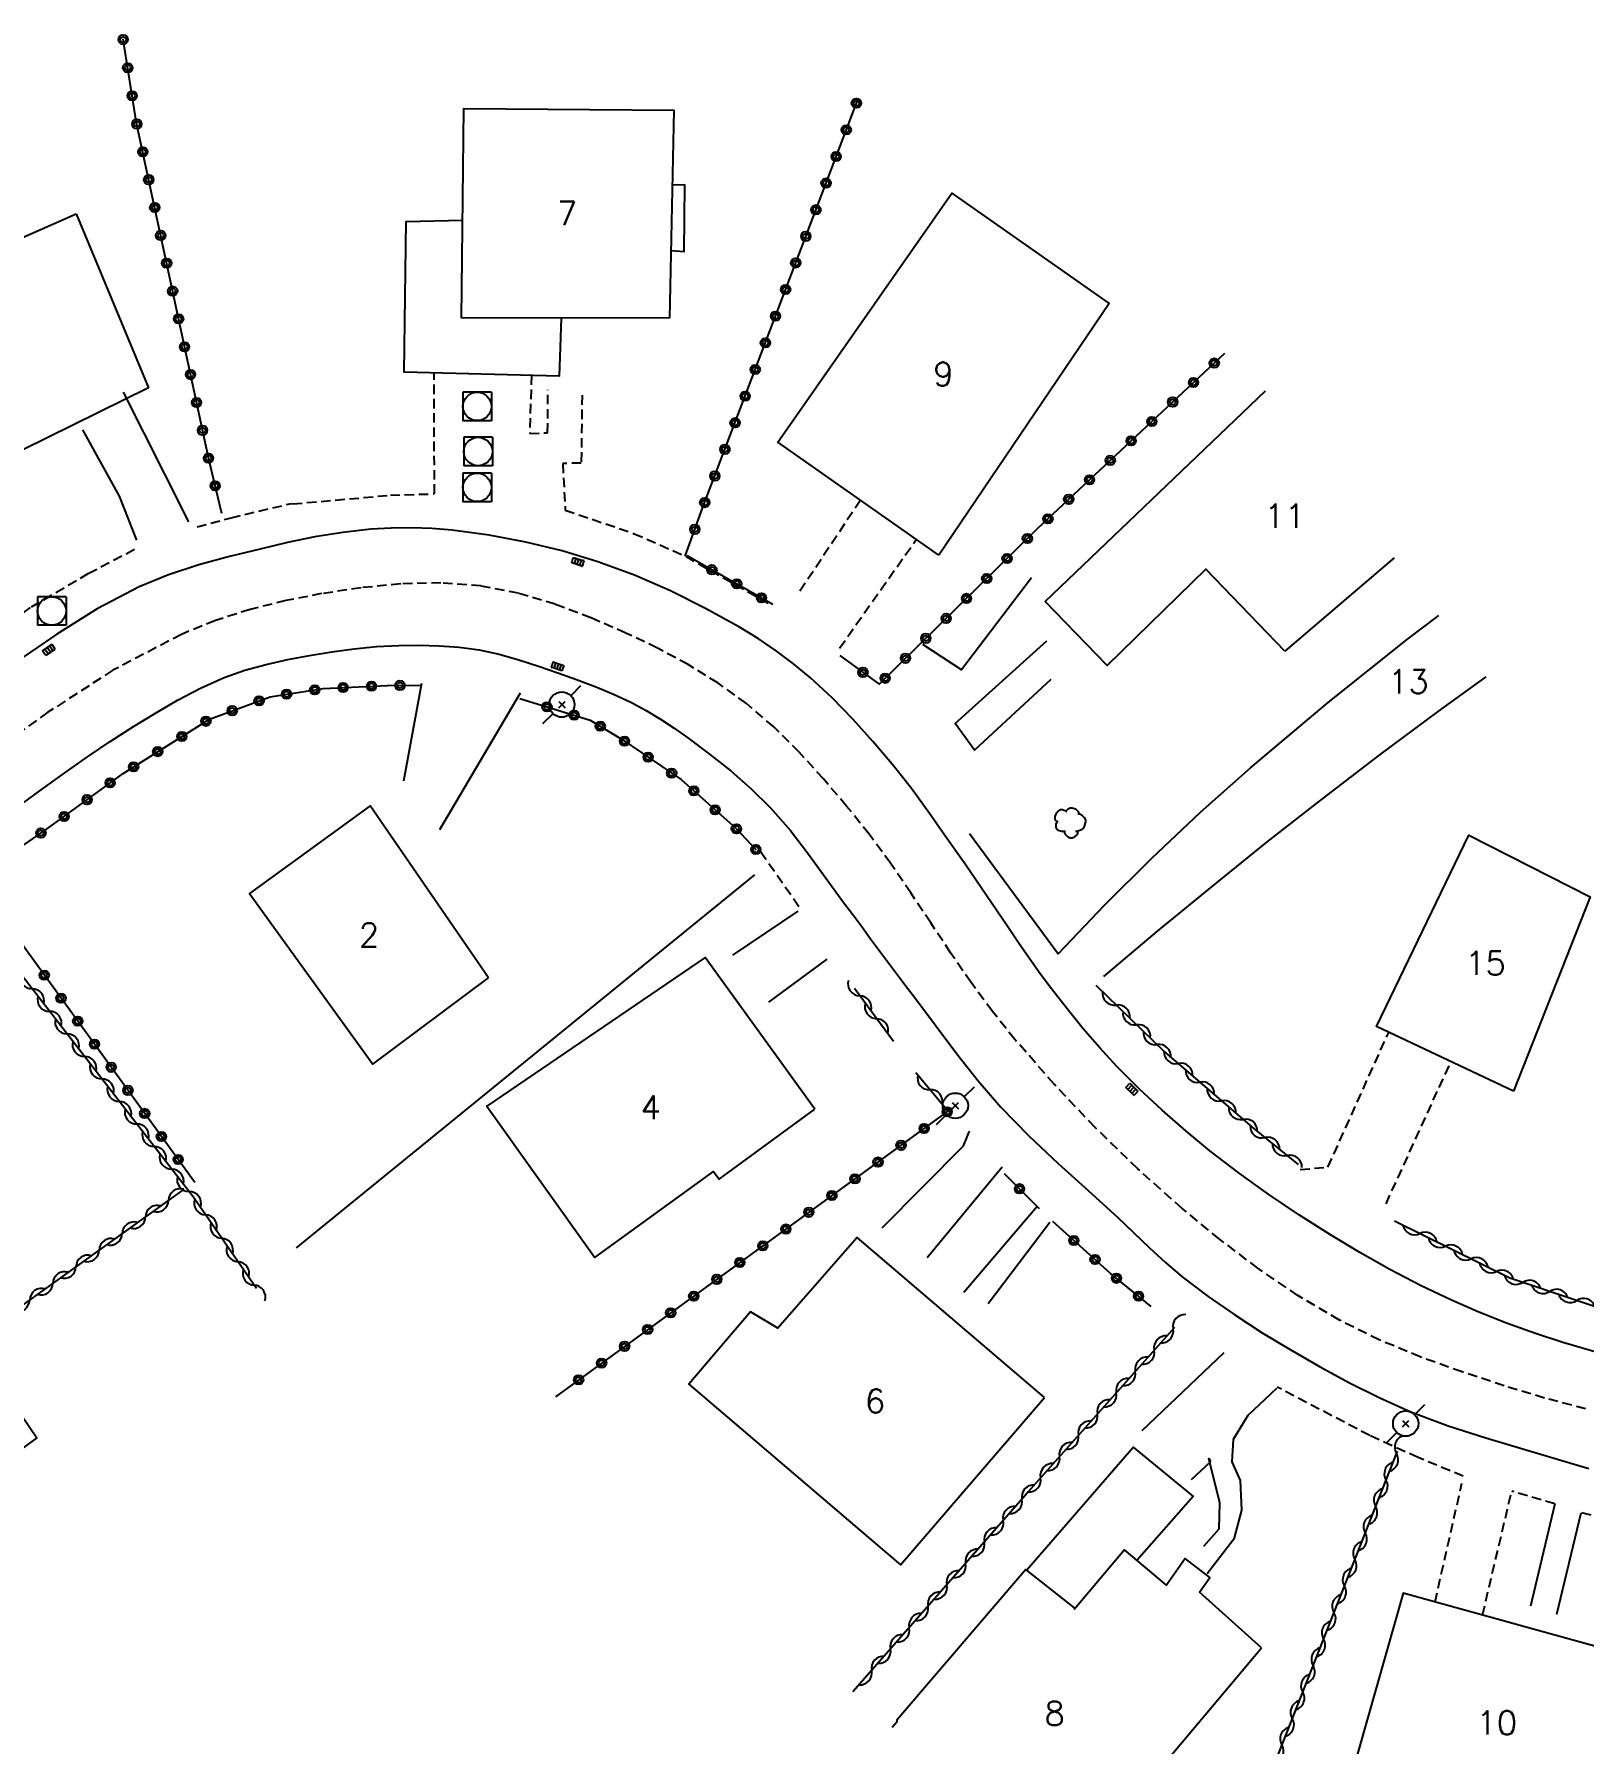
# Model space of a CAD drawing. Header units: millimetres. Extents: x 150997 to 152001, y 151999 to 153001.
# Drawn here: x 151799.2 to 151880.8, y 152485.7 to 152575.8 of the extents above; entities that cross this region are included whole.
import ezdxf
from ezdxf.enums import TextEntityAlignment as Align

# ---------------------------------------------------------------- set-up
doc = ezdxf.new("R2010")
doc.units = ezdxf.units.MM
doc.linetypes.add('DASHED', pattern=[0.75, 0.5, -0.25])
doc.layers.get('0').update_dxf_attribs({"linetype": 'CONTINUOUS'})
for name, color, linetype in [('W0001', 6, 'DASHED'), ('W0014', 7, 'CONTINUOUS'), ('W0017', 7, 'CONTINUOUS'), ('W0101', 7, 'CONTINUOUS'), ('W0104', 1, 'CONTINUOUS'), ('W0112', 1, 'DASHED'), ('W0300', 7, 'CONTINUOUS'), ('W0310', 3, 'CONTINUOUS'), ('W0323', 7, 'CONTINUOUS'), ('W0401', 7, 'CONTINUOUS'), ('W0420', 7, 'CONTINUOUS'), ('W0473', 7, 'CONTINUOUS'), ('W0991', 7, 'CONTINUOUS')]:
    doc.layers.add(name, color=color, linetype=linetype)
doc.styles.get("Standard").update_dxf_attribs({"font": 'romans.shx', "width": 0.85})

# ---------------------------------------------------------------- blocks, each defined once
blk = doc.blocks.new('T401')
for p, q in [((-0.3, 0.3), (0, 0.3)), ((-0.3, -0.25), (-0.3, 0.3)), ((-0.3, 0.15), (0, 0.15)), ((-0.3, 0), (0, 0)), ((0, 0.3), (0, -0.25)), ((-0.3, -0.15), (0, -0.15)), ((-0.3, -0.25), (-0.3, -0.3)), ((-0.3, -0.3), (0, -0.3)), ((0, -0.3), (0, -0.25))]:
    blk.add_line(p, q)
blk = doc.blocks.new('T473')
for p, q in [((0.500001, 0.500001), (1.000002, 1.000002)), ((-0.166667, 0.166667), (0.166667, -0.166667)), ((-0.166667, -0.166667), (0.166667, 0.166667)), ((-1.000002, -1.000002), (-0.500001, -0.500001))]:
    blk.add_line(p, q)
blk.add_ellipse((0, 0), major_axis=(0.471405, 0.471405), ratio=1, start_param=5.497787144, end_param=11.780972451)
blk = doc.blocks.new('T300')
for p, q in [((-0.8, 0.514), (-0.857, 0.343)), ((-0.857, 0.343), (-0.857, 0.171)), ((-0.857, 0.171), (-0.743, 0.057)), ((-0.686, 0.629), (-0.8, 0.514)), ((-0.8, -0.057), (-0.743, 0.057)), ((-0.743, 0.057), (-0.686, 0.114)), ((-0.571, 0.686), (-0.686, 0.629)), ((-0.457, 0.686), (-0.571, 0.686)), ((-0.286, 0.629), (-0.457, 0.686)), ((-0.286, 0.629), (-0.171, 0.743)), ((-0.229, 0.571), (-0.286, 0.629)), ((-0.171, 0.743), (-0.057, 0.8)), ((-0.057, 0.8), (0.057, 0.8)), ((0.057, 0.8), (0.229, 0.743)), ((0.229, 0.743), (0.343, 0.629)), ((0.343, 0.629), (0.4, 0.514)), ((0.457, 0.457), (0.343, 0.457)), ((0.4, 0.514), (0.4, 0.457)), ((0.571, 0.4), (0.457, 0.457)), ((0.571, 0.4), (0.686, 0.286)), ((0.686, 0.286), (0.743, 0.171)), ((0.743, 0.057), (0.686, -0.171)), ((0.743, 0.171), (0.743, 0.057)), ((-0.8, -0.171), (-0.8, -0.057)), ((-0.8, -0.229), (-0.8, -0.171)), ((-0.743, -0.343), (-0.8, -0.229)), ((-0.686, -0.4), (-0.743, -0.343)), ((-0.514, -0.457), (-0.686, -0.4)), ((-0.4, -0.457), (-0.514, -0.457)), ((-0.4, -0.457), (-0.343, -0.457)), ((-0.343, -0.457), (-0.343, -0.4)), ((-0.343, -0.514), (-0.343, -0.457)), ((-0.286, -0.629), (-0.343, -0.514)), ((-0.171, -0.743), (-0.286, -0.629)), ((-0.057, -0.8), (-0.171, -0.743)), ((0.057, -0.8), (-0.057, -0.8)), ((0.171, -0.743), (0.057, -0.8)), ((0.229, -0.686), (0.171, -0.743)), ((0.286, -0.457), (0.229, -0.457)), ((0.286, -0.629), (0.229, -0.686)), ((0.457, -0.4), (0.286, -0.457)), ((0.343, -0.514), (0.286, -0.629)), ((0.343, -0.514), (0.343, -0.457)), ((0.571, -0.343), (0.457, -0.4)), ((0.629, -0.286), (0.571, -0.343)), ((0.686, -0.171), (0.629, -0.286))]:
    blk.add_line(p, q)
blk = doc.blocks.new('T420')
for p, q in [((0.75, 0.75), (-0.75, 0.75)), ((-0.75, 0.75), (-0.75, -0.75)), ((0.75, 0.75), (0.75, -0.75)), ((0.75, -0.75), (-0.75, -0.75))]:
    blk.add_line(p, q)
blk.add_ellipse((0, 0), major_axis=(-0.53, 0.53), ratio=1, start_param=3.926991, end_param=10.210176)
blk = doc.blocks.new('t310o')
at = {"color": 0, "linetype": 'Continuous'}
for centre, start, end in [((-0.5, 0.375), 216.8699, 323.1304), ((0.5, -0.375), 36.8699, 143.1303)]:
    blk.add_arc(centre, 0.625, start, end, dxfattribs=at)
blk = doc.blocks.new('t323o')
at = {"color": 0, "linetype": 'Continuous'}
for radius in [0.25, 0.15]:
    blk.add_circle((0, 0), radius, dxfattribs=at)

msp = doc.modelspace()

# ---------------------------------------------------------------- linework, layer by layer
at = {"layer": 'W0001'}
msp.add_lwpolyline([(151880.886, 152503.363), (151878.731, 152503.936), (151876.597, 152504.581), (151874.384, 152505.312), (151872.187, 152506.103), (151870.026, 152506.997), (151867.929, 152508.037), (151865.737, 152509.333), (151863.634, 152510.767), (151861.611, 152512.306), (151859.649, 152513.918), (151857.307, 152516.002), (151855.06, 152518.188), (151852.906, 152520.464), (151850.839, 152522.818), (151849.65, 152524.296), (151848.527, 152525.824), (151847.451, 152527.384), (151846.403, 152528.961), (151845.355, 152530.538), (151844.282, 152532.1), (151843.162, 152533.63), (151841.977, 152535.111), (151840.75, 152536.544), (151839.481, 152537.947), (151838.138, 152539.284), (151836.695, 152540.515), (151835.2, 152541.594), (151833.633, 152542.564), (151832.012, 152543.436), (151830.352, 152544.226), (151828.512, 152545.019), (151826.633, 152545.738), (151824.7, 152546.321), (151822.714, 152546.703), (151820.606, 152546.865), (151818.496, 152546.814), (151816.403, 152546.606), (151814.329, 152546.299), (151812.439, 152545.935), (151810.57, 152545.469), (151808.733, 152544.881), (151806.945, 152544.154), (151803.337, 152542.264), (151799.916, 152540.052), (151796.604, 152537.704)], dxfattribs=at)
at = {"layer": 'W0014'}
for points in [[(151881.738, 152506.263), (151879.7, 152506.866), (151878.206, 152507.349), (151876.726, 152507.878), (151875.265, 152508.455), (151873.825, 152509.083), (151872.19, 152509.869), (151870.585, 152510.712), (151869.006, 152511.605), (151867.452, 152512.538), (151865.819, 152513.572), (151864.214, 152514.649), (151862.642, 152515.774), (151861.108, 152516.951), (151859.83, 152518), (151858.587, 152519.09), (151857.379, 152520.22), (151856.211, 152521.39), (151855.302, 152522.372), (151854.43, 152523.386), (151853.588, 152524.425), (151852.767, 152525.48), (151852.169, 152526.281), (151851.587, 152527.094), (151851.019, 152527.917), (151850.46, 152528.745), (151849.905, 152529.576), (151849.348, 152530.405), (151848.785, 152531.231), (151848.212, 152532.049), (151847.277, 152533.381), (151846.344, 152534.718), (151845.385, 152536.037), (151844.374, 152537.316), (151843.36, 152538.51), (151842.313, 152539.679), (151841.219, 152540.805), (151840.066, 152541.871), (151839.184, 152542.601), (151838.267, 152543.288), (151837.319, 152543.93), (151836.342, 152544.527), (151834.541, 152545.524), (151832.697, 152546.442), (151830.807, 152547.265), (151828.873, 152547.979), (151826.992, 152548.549), (151825.083, 152549.011), (151823.152, 152549.373), (151821.207, 152549.64), (151820.135, 152549.733), (151819.06, 152549.771), (151817.985, 152549.757), (151816.912, 152549.693), (151815.438, 152549.528), (151813.976, 152549.287), (151812.526, 152548.988), (151811.085, 152548.651), (151809.47, 152548.248), (151807.861, 152547.81), (151806.27, 152547.294), (151804.722, 152546.66), (151802.503, 152545.504), (151800.384, 152544.173), (151798.326, 152542.762)], [(151798.459, 152535.16), (151799.627, 152536.019), (151800.803, 152536.869), (151801.991, 152537.704), (151803.194, 152538.516), (151804.418, 152539.298), (151805.572, 152540.006), (151806.743, 152540.693), (151807.945, 152541.327), (151809.19, 152541.876), (151810.291, 152542.261), (151811.414, 152542.569), (151812.549, 152542.823), (151813.689, 152543.045), (151814.858, 152543.242), (151816.033, 152543.4), (151817.213, 152543.512), (151818.398, 152543.572), (151819.455, 152543.584), (151820.512, 152543.557), (151821.568, 152543.477), (151822.617, 152543.333), (151823.675, 152543.11), (151824.716, 152542.816), (151825.742, 152542.481), (151826.76, 152542.131), (151827.747, 152541.782), (151828.727, 152541.413), (151829.696, 152541.01), (151830.643, 152540.56), (151831.415, 152540.143), (151832.168, 152539.69), (151832.901, 152539.209), (151833.618, 152538.703), (151834.758, 152537.85), (151835.873, 152536.962), (151836.948, 152536.024), (151837.967, 152535.024), (151839.011, 152533.834), (151839.97, 152532.574), (151840.892, 152531.29), (151841.826, 152530.022), (151842.301, 152529.393), (151842.772, 152528.762), (151843.241, 152528.128), (151843.709, 152527.495), (151844.177, 152526.861), (151844.648, 152526.229), (151845.121, 152525.599), (151845.598, 152524.972), (151846.692, 152523.524), (151847.783, 152522.07), (151848.906, 152520.639), (151850.094, 152519.262), (151851.571, 152517.74), (151853.121, 152516.29), (151854.697, 152514.872), (151856.259, 152513.444), (151857.091, 152512.652), (151857.918, 152511.851), (151858.761, 152511.067), (151859.642, 152510.325), (151861.011, 152509.289), (151862.419, 152508.309), (151863.86, 152507.377), (151865.325, 152506.486), (151866.876, 152505.592), (151868.45, 152504.74), (151870.055, 152503.943), (151871.693, 152503.217), (151873.645, 152502.476), (151875.633, 152501.835), (151877.634, 152501.244), (151879.631, 152500.654), (151881.064, 152500.216)]]:
    msp.add_lwpolyline(points, dxfattribs=at)
at = {"layer": 'W0017'}
for points in [[(151803.883, 152556.906), (151806.043, 152552.628), (151807.312, 152550.076)], [(151804.605, 152549.116), (151803.675, 152551.436), (151801.759, 152554.928)], [(151851.706, 152547.132), (151848.033, 152542.291), (151845.993, 152543.618)], [(151852.727, 152541.784), (151848.703, 152538.059), (151847.686, 152539.458), (151852.517, 152543.81)], [(151818.65, 152536.449), (151819.608, 152541.583)], [(151824.775, 152541.05), (151820.528, 152533.868)], [(151839.403, 152529.575), (151835.966, 152527.263)], [(151840.941, 152527.054), (151837.854, 152524.785)], [(151843.847, 152512.901), (151848.137, 152517.217), (151848.437, 152517.982)], [(151850.171, 152516.087), (151846.214, 152511.326)], [(151852.03, 152514.046), (151848.15, 152509.497)], [(151849.437, 152508.916), (151852.68, 152513.204)], [(151861.841, 152506.315), (151857.529, 152502.21)], [(151864.618, 152504.433), (151863.104, 152503.013), (151862.334, 152501.747), (151862.263, 152500.584), (151862.699, 152499.598), (151862.776, 152498.035), (151862.365, 152496.51), (151860.965, 152494.683)], [(151861.135, 152500.567), (151860.112, 152499.623)], [(151860.789, 152496.128), (151861.597, 152497.044), (151861.635, 152498.422), (151861.048, 152500.753), (151861.134, 152500.594)], [(151879.264, 152498.36), (151877.981, 152492.967)], [(151879.371, 152492.552), (151880.662, 152497.885)]]:
    msp.add_lwpolyline(points, dxfattribs=at)
at = {"layer": 'W0101'}
for points in [[(151832.648, 152560.809), (151821.686, 152560.822), (151821.824, 152571.843), (151832.869, 152571.769), (151832.648, 152560.809)], [(151846.832, 152548.325), (151838.354, 152554.269), (151847.518, 152567.398), (151855.799, 152561.58)], [(151823.107, 152526.059), (151816.877, 152535.117), (151810.522, 152530.501), (151817.029, 152521.527)], [(151877.087, 152520.094), (151869.879, 152523.495), (151874.744, 152533.588), (151881.133, 152530.34)], [(151840.308, 152519.149), (151834.527, 152527.141), (151823.024, 152519.315), (151828.717, 152511.341), (151834.959, 152515.86), (151835.268, 152515.465)], [(151852.397, 152503.957), (151842.524, 152512.392), (151838.344, 152507.615), (151836.913, 152508.474), (151833.671, 152504.66), (151844.806, 152495.158)], [(151883.978, 152490.156), (151871.285, 152493.659), (151868.434, 152483.659), (151881.267, 152480.008)]]:
    msp.add_lwpolyline(points, close=True, dxfattribs=at)
for points in [[(151805.217, 152557.133), (151793.279, 152551.26), (151788.414, 152560.583), (151801.409, 152566.31)], [(151801.409, 152566.31), (151805.217, 152557.133)], [(151865.043, 152543.279), (151860.895, 152547.588), (151855.692, 152542.511), (151852.432, 152545.885), (151864.036, 152556.989)], [(151870.813, 152548.186), (151865.043, 152543.279)], [(151798.852, 152482.464), (151793.575, 152478.684), (151791.47, 152482.047), (151795.051, 152484.93), (151787.21, 152496.107), (151798.154, 152503.576), (151799.336, 152501.831), (151796.301, 152499.623), (151796.426, 152499.45)], [(151863.831, 152490.776), (151860.558, 152493.708), (151861.1, 152494.481), (151859.799, 152495.493), (151858.824, 152494.085), (151856.615, 152495.943), (151853.972, 152492.808), (151853.969, 152492.889), (151851.421, 152494.904), (151844.624, 152486.974), (151844.627, 152486.866), (151844.382, 152486.584)], [(151854.928, 152480.189), (151863.831, 152490.776)]]:
    msp.add_lwpolyline(points, dxfattribs=at)
at = {"layer": 'W0104'}
for points in [[(151832.72, 152564.377), (151833.423, 152564.318), (151833.447, 152567.829), (151832.789, 152567.813)], [(151826.949, 152560.816), (151826.83, 152557.758), (151818.669, 152557.958), (151818.784, 152565.9), (151821.75, 152565.967)], [(151857.263, 152495.398), (151860.219, 152498.774), (151857.087, 152501.344), (151851.466, 152494.868)]]:
    msp.add_lwpolyline(points, dxfattribs=at)
at = {"layer": 'W0112'}
for points in [[(151820.267, 152551.558), (151820.254, 152557.957)], [(151825.376, 152557.794), (151825.286, 152554.741), (151826.23, 152554.771), (151826.239, 152557.039)], [(151828.046, 152556.745), (151827.997, 152553.179), (151827.026, 152553.149), (151827.158, 152550.696)], [(151807.767, 152549.812), (151809.561, 152550.301), (151812.75, 152551.05), (151812.805, 152551.025), (151817.948, 152551.485), (151820.24, 152551.557)], [(151827.158, 152550.696), (151830.76, 152549.475), (151833.499, 152548.265), (151838.063, 152545.674)], [(151842.702, 152551.22), (151839.456, 152546.338)], [(151796.139, 152543.539), (151799.044, 152545.604), (151802.04, 152547.354), (151804.616, 152548.714)], [(151841.603, 152543.426), (151845.644, 152549.158)], [(151839.457, 152529.813), (151837.183, 152533.083)], [(151865.866, 152515.97), (151867.32, 152516.097), (151870.523, 152523.191)], [(151870.38, 152514.158), (151873.797, 152521.646)], [(151874.448, 152499.821), (151872.068, 152500.799), (151869.52, 152501.96), (151864.643, 152504.515)], [(151872.96, 152493.197), (151874.376, 152499.448)], [(151875.464, 152492.506), (151876.998, 152499.034)], [(151879.264, 152498.36), (151876.998, 152499.034)], [(151887.032, 152496.464), (151880.656, 152497.891)]]:
    msp.add_lwpolyline(points, dxfattribs=at)
at = {"layer": 'W0300'}
for points in [[(151853.127, 152527.34), (151855.556, 152529.889), (151858.054, 152532.37), (151860.618, 152534.783), (151863.247, 152537.126), (151867.33, 152540.57), (151871.505, 152543.902), (151873.153, 152545.146)], [(151875.634, 152541.924), (151873.104, 152540.086), (151870.044, 152537.807), (151867.011, 152535.49), (151864.092, 152533.204), (151861.2, 152530.882), (151858.337, 152528.526), (151855.502, 152526.135)], [(151848.442, 152533.663), (151853.128, 152527.314)], [(151837.125, 152531.488), (151812.986, 152511.841)]]:
    msp.add_lwpolyline(points, dxfattribs=at)
at = {"layer": 'W0310'}
for points in [[(151810.89, 152509.709), (151807.564, 152514.528), (151796.144, 152529.287), (151779.1, 152516.692), (151759.415, 152501.887), (151756.551, 152500.241), (151762.475, 152491.491)], [(151844.44, 152522.706), (151842.391, 152525.496)], [(151855.091, 152525.677), (151858.721, 152522.173), (151863.461, 152518.088), (151865.76, 152516.238)], [(151847.33, 152519.031), (151845.618, 152521.056)], [(151806.988, 152514.867), (151775.2, 152492.054), (151765.444, 152486.427)], [(151870.823, 152513.267), (151876.893, 152510.26), (151884.179, 152507.82), (151887.643, 152507.111), (151892.977, 152506.66), (151898.463, 152506.51)], [(151859.236, 152507.657), (151851.533, 152499.004), (151851.507, 152498.949), (151842.305, 152488.458)], [(151861.606, 152477.281), (151870.977, 152501.142)]]:
    msp.add_lwpolyline(points, dxfattribs=at)
at = {"layer": 'W0323'}
for points in [[(151809.067, 152550.518), (151808.38, 152553.386), (151804.583, 152571.086), (151803.872, 152575.51)], [(151833.465, 152548.28), (151834.409, 152550.85), (151842.522, 152572.216)], [(151841.619, 152543.034), (151843.692, 152541.534), (151852.027, 152549.73), (151861.898, 152558.971)], [(151833.578, 152548.302), (151838.087, 152545.738)], [(151807.651, 152515.284), (151796.053, 152531.263), (151800.016, 152534.018), (151803.869, 152536.83), (151808.423, 152539.696), (151811.621, 152540.868), (151814.415, 152541.308), (151817.785, 152541.468), (151819.567, 152541.471)], [(151824.76, 152540.771), (151828.467, 152539.644), (151830.147, 152538.624), (151833.258, 152536.509), (151836.147, 152533.94), (151837.209, 152532.813)], [(151847.524, 152519.197), (151830.328, 152506.691), (151826.648, 152504.007)], [(151852.134, 152513.893), (151850.293, 152515.752)], [(151858.013, 152508.756), (151855.879, 152510.49), (151852.829, 152513.24)]]:
    msp.add_lwpolyline(points, dxfattribs=at)

# ---------------------------------------------------------------- block references
at = {"layer": 'W0300'}
msp.add_blockref('T300', (151853.804, 152534.222), dxfattribs=at)
at = {"layer": 'W0310'}
for p, rotation in [((151799.085, 152525.486), 127.7314556956055), ((151800.003, 152524.3), 127.7314556956055), ((151842.664, 152525.124), 126.2938804412043), ((151856.17, 152524.635), 316.011847167659), ((151843.552, 152523.915), 126.2938804412043), ((151857.249, 152523.593), 316.011847167659), ((151800.921, 152523.113), 127.7314556956055), ((151801.839, 152521.927), 127.7314556956055), ((151858.329, 152522.552), 316.011847167659), ((151802.757, 152520.741), 127.7314556956055), ((151859.444, 152521.55), 319.244764906622), ((151846.362, 152520.176), 130.2122508672045), ((151860.58, 152520.57), 319.244764906622), ((151803.675, 152519.554), 127.7314556956055), ((151861.717, 152519.591), 319.244764906622), ((151804.593, 152518.368), 127.7314556956055), ((151862.853, 152518.612), 319.244764906622), ((151805.511, 152517.182), 127.7314556956055), ((151864.004, 152517.651), 321.1764466459428), ((151865.173, 152516.71), 321.1764466459428), ((151806.429, 152515.995), 127.7314556956055), ((151807.347, 152514.809), 127.7314556956055), ((151806.266, 152514.348), 215.6655194081234), ((151808.214, 152513.586), 124.6089672938264), ((151805.047, 152513.474), 215.6655194081234), ((151803.828, 152512.599), 215.6655194081234), ((151809.066, 152512.351), 124.6089672938264), ((151872.167, 152512.601), 333.6467761837659), ((151802.61, 152511.725), 215.6655194081234), ((151809.918, 152511.117), 124.6089672938264), ((151873.511, 152511.935), 333.6467761837659), ((151874.855, 152511.269), 333.6467761837659), ((151801.391, 152510.85), 215.6655194081234), ((151810.77, 152509.882), 124.6089672938264), ((151876.199, 152510.604), 333.6467761837659), ((151800.172, 152509.976), 215.6655194081234), ((151877.581, 152510.029), 341.4848776964976), ((151879.004, 152509.553), 341.4848776964976), ((151798.954, 152509.101), 215.6655194081234), ((151880.426, 152509.077), 341.4848776964976), ((151859.169, 152507.582), 228.3241565637274), ((151858.172, 152506.461), 228.3241565637274), ((151857.174, 152505.341), 228.3241565637274), ((151856.177, 152504.221), 228.3241565637274), ((151855.18, 152503.1), 228.3241565637274), ((151854.182, 152501.98), 228.3241565637274), ((151870.928, 152501.016), 68.55830404250666), ((151853.185, 152500.86), 228.3241565637274), ((151852.187, 152499.739), 228.3241565637274), ((151870.379, 152499.62), 68.55830404250666), ((151851.207, 152498.607), 228.7462471130364), ((151869.831, 152498.224), 68.55830404250666), ((151850.218, 152497.479), 228.7462471130364), ((151869.283, 152496.828), 68.55830404250666), ((151849.229, 152496.352), 228.7462471130364), ((151868.734, 152495.432), 68.55830404250666), ((151848.24, 152495.224), 228.7462471130364), ((151847.251, 152494.096), 228.7462471130364), ((151868.186, 152494.036), 68.55830404250666), ((151846.262, 152492.969), 228.7462471130364), ((151867.638, 152492.639), 68.55830404250666), ((151845.272, 152491.841), 228.7462471130364), ((151867.089, 152491.243), 68.55830404250666), ((151844.283, 152490.713), 228.7462471130364), ((151843.294, 152489.585), 228.7462471130364), ((151866.541, 152489.847), 68.55830404250666), ((151865.993, 152488.451), 68.55830404250666), ((151865.444, 152487.055), 68.55830404250666), ((151864.896, 152485.658), 68.55830404250666)]:
    msp.add_blockref('t310o', p, dxfattribs=dict(at, rotation=rotation))
at = {"layer": 'W0323'}
for p, rotation in [((151803.877, 152575.478), 99.13017648224584), ((151804.115, 152573.997), 99.13017648224584), ((151804.353, 152572.516), 99.13017648224584), ((151842.489, 152572.13), 69.20785174217187), ((151804.594, 152571.035), 102.1075783368966), ((151841.957, 152570.727), 69.20785174217187), ((151804.908, 152569.569), 102.1075783368966), ((151841.424, 152569.325), 69.20785174217187), ((151805.223, 152568.102), 102.1075783368966), ((151840.892, 152567.923), 69.20785174217187), ((151805.538, 152566.635), 102.1075783368966), ((151840.359, 152566.52), 69.20785174217187), ((151805.852, 152565.169), 102.1075783368966), ((151839.827, 152565.118), 69.20785174217187), ((151806.167, 152563.702), 102.1075783368966), ((151839.294, 152563.716), 69.20785174217187), ((151806.482, 152562.236), 102.1075783368966), ((151838.762, 152562.314), 69.20785174217187), ((151806.796, 152560.769), 102.1075783368966), ((151838.229, 152560.911), 69.20785174217187), ((151807.111, 152559.302), 102.1075783368966), ((151837.697, 152559.509), 69.20785174217187), ((151861.336, 152558.445), 43.1116142677437), ((151807.425, 152557.836), 102.1075783368966), ((151837.164, 152558.107), 69.20785174217187), ((151860.241, 152557.42), 43.1116142677437), ((151836.632, 152556.704), 69.20785174217187), ((151807.74, 152556.369), 102.1075783368966), ((151859.146, 152556.394), 43.1116142677437), ((151808.055, 152554.902), 102.1075783368966), ((151836.099, 152555.302), 69.20785174217187), ((151858.051, 152555.369), 43.1116142677437), ((151835.567, 152553.9), 69.20785174217187), ((151856.956, 152554.344), 43.1116142677437), ((151808.369, 152553.436), 102.1075783368966), ((151855.861, 152553.319), 43.1116142677437), ((151808.718, 152551.977), 103.4707964467063), ((151835.035, 152552.497), 69.20785174217187), ((151854.766, 152552.294), 43.1116142677437), ((151834.502, 152551.095), 69.20785174217187), ((151853.671, 152551.269), 43.1116142677437), ((151852.576, 152550.244), 43.1116142677437), ((151833.982, 152549.688), 69.83095014223663), ((151851.493, 152549.205), 44.51824295753898), ((151834.882, 152547.561), 330.3756864153258), ((151850.424, 152548.154), 44.51824295753898), ((151836.186, 152546.819), 330.3756864153258), ((151849.354, 152547.102), 44.51824295753898), ((151837.49, 152546.078), 330.3756864153258), ((151848.285, 152546.05), 44.51824295753898), ((151847.215, 152544.998), 44.51824295753898), ((151846.146, 152543.947), 44.51824295753898), ((151842.834, 152542.155), 324.1109145820852), ((151845.076, 152542.895), 44.51824295753898), ((151813.964, 152541.237), 8.949458084181368), ((151815.458, 152541.358), 2.718233201901946), ((151816.956, 152541.429), 2.718233201901946), ((151818.455, 152541.469), 0.0964574500459294), ((151844.007, 152541.843), 44.51824295753898), ((151811.032, 152540.652), 20.12682713415142), ((151812.483, 152541.004), 8.949458084181368), ((151826.195, 152540.335), 343.0897094992188), ((151808.235, 152539.578), 32.18371944267295), ((151809.623, 152540.136), 20.12682713415142), ((151827.63, 152539.898), 343.0897094992188), ((151829.002, 152539.319), 328.736268305778), ((151806.966, 152538.779), 32.18371944267295), ((151830.279, 152538.534), 325.7903433201922), ((151805.696, 152537.98), 32.18371944267295), ((151831.52, 152537.691), 325.7903433201922), ((151804.427, 152537.181), 32.18371944267295), ((151832.76, 152536.847), 325.7903433201922), ((151803.19, 152536.334), 36.12274998547593), ((151833.929, 152535.912), 318.3553837832), ((151801.978, 152535.45), 36.12274998547593), ((151835.05, 152534.915), 318.3553837832), ((151800.766, 152534.566), 36.12274998547593), ((151836.169, 152533.917), 313.2991632429946), ((151799.547, 152533.692), 34.80627029527538), ((151837.198, 152532.825), 313.2991632429946), ((151799.721, 152526.209), 125.973182504144), ((151800.602, 152524.996), 125.973182504144), ((151801.483, 152523.782), 125.973182504144), ((151802.364, 152522.568), 125.973182504144), ((151803.245, 152521.354), 125.973182504144), ((151804.127, 152520.14), 125.973182504144), ((151805.008, 152518.926), 125.973182504144), ((151847.267, 152519.01), 216.0269771542039), ((151805.889, 152517.712), 125.973182504144), ((151846.054, 152518.128), 216.0269771542039), ((151844.841, 152517.246), 216.0269771542039), ((151806.77, 152516.498), 125.973182504144), ((151843.628, 152516.363), 216.0269771542039), ((151842.415, 152515.481), 216.0269771542039), ((151841.202, 152514.599), 216.0269771542039), ((151851.079, 152514.959), 134.7212659740815), ((151839.989, 152513.717), 216.0269771542039), ((151838.775, 152512.834), 216.0269771542039), ((151837.562, 152511.952), 216.0269771542039), ((151853.943, 152512.236), 137.960936134055), ((151836.349, 152511.07), 216.0269771542039), ((151855.057, 152511.231), 137.960936134055), ((151835.136, 152510.188), 216.0269771542039), ((151856.184, 152510.242), 140.9041195997975), ((151833.923, 152509.305), 216.0269771542039), ((151857.348, 152509.296), 140.9041195997975), ((151832.71, 152508.423), 216.0269771542039), ((151831.497, 152507.541), 216.0269771542039), ((151830.284, 152506.659), 216.1063264326201), ((151829.072, 152505.775), 216.1063264326201), ((151827.86, 152504.891), 216.1063264326201)]:
    msp.add_blockref('t323o', p, dxfattribs=dict(at, rotation=rotation))
at = {"layer": 'W0401'}
for p, rotation in [((151827.87, 152548.114), 73.14702663412513), ((151799.882, 152543.459), 124.3468623129711), ((151826.702, 152542.326), 250.9125625768685), ((151857.105, 152520.302), 45.66286450837075)]:
    msp.add_blockref('T401', p, dxfattribs=dict(at, rotation=rotation))
at = {"layer": 'W0420'}
for p in [(151822.519, 152556.16), (151822.568, 152553.785), (151822.519, 152551.894), (151800.118, 152545.387)]:
    msp.add_blockref('T420', p, dxfattribs=at)
at = {"layer": 'W0473'}
for p in [(151826.979, 152540.457), (151847.701, 152519.333), (151871.416, 152502.589)]:
    msp.add_blockref('T473', p, dxfattribs=at)

# ---------------------------------------------------------------- texts
at = {"layer": 'W0991'}
for s, p in [('7', (151827.257, 152566.326)), ('9', (151847.072, 152557.861)), ('11', (151865.051, 152550.392)), ('13', (151871.558, 152541.669)), ('2', (151816.826, 152528.322)), ('15', (151875.622, 152526.841)), ('4', (151831.659, 152519.241)), ('6', (151843.474, 152503.775)), ('8', (151852.926, 152487.324)), ('10', (151876.215, 152486.834))]:
    msp.add_text(s, height=1.25, dxfattribs=at).set_placement(p, align=Align.MIDDLE_CENTER)

doc.saveas('drawing.dxf')
